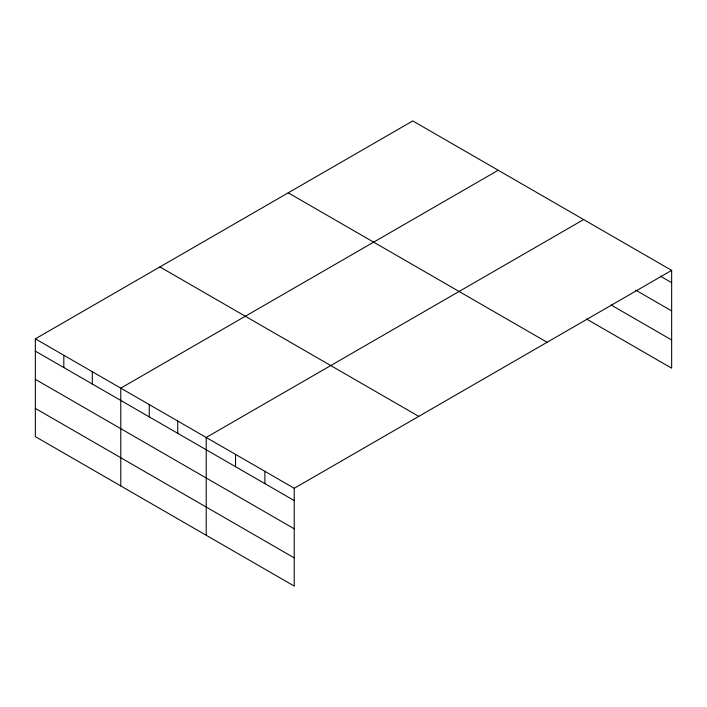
<?xml version="1.0" encoding="UTF-8"?>
<svg xmlns="http://www.w3.org/2000/svg" width="707" height="707" viewBox="0 0 707 707"><rect width="100%" height="100%" fill="white"/><g stroke="black" fill="none" stroke-linecap="round" stroke-linejoin="round"><path stroke-width="1.06" d="M671.65 270.374L294.227 488.281L294.227 586.076L35.35 436.626L35.35 338.83L412.773 120.924L671.65 270.374L671.65 368.17L586.474 318.998M498.205 170.246L120.782 388.143L120.782 485.939M583.637 219.559L206.205 437.465L206.205 535.261M660.294 276.119L671.65 282.676M635.69 290.126L671.65 310.894M611.078 304.991L671.65 339.961M288.226 192.825L547.103 342.285M159.897 266.919L418.774 416.379M35.35 338.83L294.227 488.281M35.35 351.123L294.227 500.583M35.35 379.341L294.227 528.801M35.35 408.407L294.227 557.867M264.886 471.348L264.886 483.65M235.546 454.407L235.546 466.708M177.731 421.027L177.731 433.329M149.257 404.59L149.257 416.891M92.299 371.705L92.299 384.007M63.824 355.268L63.824 367.569"/></g></svg>
